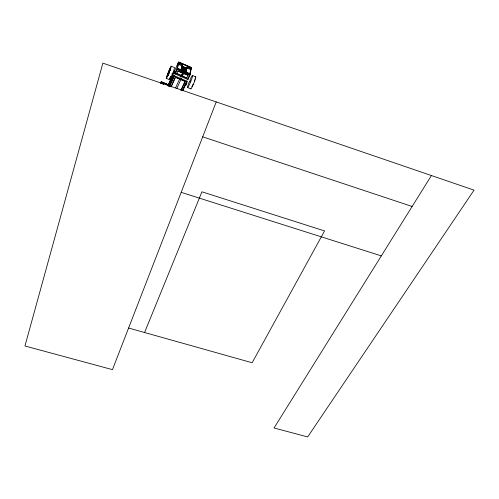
<?xml version="1.0" encoding="UTF-8"?>
<svg xmlns="http://www.w3.org/2000/svg" width="499" height="499" viewBox="0 0 499 499"><rect width="100%" height="100%" fill="white"/><g stroke="black" fill="none" stroke-linecap="round" stroke-linejoin="round"><path stroke-width="0.75" d="M163.111 84.425L163.279 82.84L163.179 84.269M191.136 67.615L189.72 74.881L191.136 67.615L178.748 62.2L177.108 69.398L189.994 74.894L191.429 67.864A1.023 0.424 26.3 0 0 190.737 67.209L179.303 62.207A0.911 0.374 26 0 0 178.393 62.219L176.871 69.012L177.345 69.492M160.666 83.352L161.308 81.724L168.331 84.736M194.872 79.435L194.916 79.141A4.229 0.437 -67.7 0 0 194.866 78.961M172.654 77.17L172.535 77.595M170.047 84.593L170.265 84.007M189.82 73.59L189.452 74.7L189.82 73.59L177.706 68.313L177.326 69.43M182.204 76.172L183.451 73.316L187.98 75.287L177.912 71.157M181.73 75.605L176.777 73.578L186.732 78.137L181.854 75.648M180.969 90.413L185.135 81.231L181.012 90.182M185.297 71.631L185.871 71.214L181.648 69.392L181.811 68.8M185.834 71.214L186.171 69.729L181.998 67.908L181.773 68.8L185.99 70.621L185.902 71.064L181.68 69.242M181.992 67.764L182.285 66.592L186.433 68.394L186.202 68.145L182.229 66.729L186.408 68.55L186.046 70.172M181.586 69.685L181.823 70.097M181.717 69.242L181.873 68.5L186.021 70.471L181.804 68.65M186.077 70.172L181.867 68.351L182.247 66.735M171.413 81.568L171.014 80.807L171.906 80.913M183.576 71.095L181.025 69.829L181.917 66.142L186.913 68.307L185.871 72.081M175.292 74.058L177.706 68.313M177.108 69.398L178.748 62.2M171.063 86.994L175.486 77.064L179.852 79.198L180.314 78.181L180.881 78.499M172.554 78.917L173.028 76.834L172.71 76.696L168.5 86.208M171.831 80.245L172.479 77.308M172.71 76.696L172.074 79.472L169.155 85.897M170.334 81.175L169.323 83.832L170.334 81.175L170.458 82.129L169.635 83.969M169.76 78.168L171.02 78.611L169.672 78.031M169.479 85.454L169.641 84.768M171.163 77.52L171.001 76.852L171.637 77.638A1.042 0.942 20.2 0 1 171.257 78.499L171.999 76.877L171.276 78.555M168.637 85.622L168.955 84.269L169.267 84.4L168.955 85.759M167.714 75.973L168.631 73.259M181.018 69.791L181.33 70.122M183.482 73.39L182.628 73.259L182.765 72.742L183.601 73.104L181.867 76.902M168.394 74.22L168.182 75.118L168.4 74.862M169.785 70.609C170.433 67.527 166.516 77.682 168.512 73.821M189.751 82.017C189.682 83.302 191.142 78.549 189.832 81.786M173.396 77.114L173.19 77.682M169.585 71.182C172.879 59.768 162.443 88.429 169.76 70.521M174.756 72.629L174.875 72.18L174.687 72.536M172.935 77.956L172.935 78.262M168.593 73.652L168.837 72.997M170.901 80.988L170.664 81.761L170.895 81.331M216.223 101.921L112.468 369.64L24.95 345.988L102.869 63.142L474.05 190.125L307.652 436.937L274.045 427.98L431.417 175.536M169.392 71.5L168.556 73.553M172.111 73.634L171.906 74.139M172.361 78.075L172.155 78.561M144.573 332.509L201.939 191.803L324.562 230.937L252.138 362.754L128.605 328.018M170.982 81.137L171.313 80.177L171.07 80.582M182.628 73.259L182.84 72.773L182.834 73.409L183.183 72.923L182.565 73.178L183.183 72.923L182.958 73.472L183.601 73.104L183.314 73.553M169.111 72.318L169.86 70.303M169.111 73.347L169.398 72.667M173.103 77.538L173.39 76.94M160.703 83.102L161.308 81.724M161.894 83.882L162.512 82.485M168.113 85.235L171.226 78.262M172.161 76.166L172.785 74.775M173.409 73.378L178.393 62.219M168.051 85.722L171.12 78.854M172.036 76.796L172.96 74.738M173.571 73.365L174.8 70.615L174.207 73.203A7.816 0.593 -68 0 1 174.132 73.503M168.375 85.56L168.955 84.269M174.045 73.571L174.968 71.507M170.234 83.077L173.028 76.834M168.912 86.339L172.292 78.792A7.816 0.593 -68 0 0 173.652 75.068M169.348 85.803L174.045 75.312M174.675 73.908L176.871 69.012M169.585 85.884L170.521 83.795M169.772 86.364L174.507 75.811M176.727 73.802L177.962 70.933M171.12 86.764L175.486 77.064M181.817 66.242L186.913 68.307M175.592 87.855L179.715 78.805M178.63 71.226L182.609 72.954L181.362 75.811M180.838 76.983L182.765 72.742M181.149 78.543L180.919 79.497M176.871 88.404L180.962 79.428L184.437 80.932M184.68 67.652L186.108 68.095M182.029 67.764L186.202 69.579L186.408 68.55M186.582 68.226L186.651 68.076A1.828 0.761 26.3 0 1 187.886 67.409A1.828 0.761 26.3 0 1 189.845 69.068M185.871 71.214L185.734 71.656L181.58 69.848M185.678 72.012L186.152 71.943M186.732 78.137L187.98 75.287M190.793 69.249L191.429 67.864M182.191 90.849L186.701 81.088M187.505 79.347L189.657 74.844M182.74 90.057L183.694 87.999M182.921 89.864L185.422 84.45A7.784 0.73 -67.9 0 0 186.058 82.759M182.74 90.781L187.231 81.05M187.874 79.665L190.125 74.8M192.932 84.711L193.219 84.094M169.66 71.026L169.903 70.509M182.971 72.829L182.721 73.334L183.183 72.923M170.228 69.529L170.527 68.949M170.976 78.674L169.853 78.293L171.257 78.499M170.234 78.574L169.81 78.249M185.771 71.532L181.648 69.704L181.879 70.134M182.297 66.579L182.709 66.61M170.097 78.493L170.409 78.43M183.351 88.516L183.732 88.067M169.423 85.161L169.08 85.273L169.435 85.585M170.789 83.084L170.221 82.659L170.945 82.822M181.181 192.352L381.33 255.887M202.694 136.832L412.13 206.474M161.289 81.799L168.313 84.805M161.277 81.955L168.163 84.93M163.217 82.99L168.094 85.086M172.024 79.416L172.66 79.69M166.348 78.368L169.598 79.765M187.643 87.531L190.843 88.909M170.147 81.992L170.458 82.129M169.517 83.009L169.828 83.146M174.762 73.827L187.986 79.553M173.976 75.586L180.258 78.299M181.1 78.661L187.181 81.293M175.436 77.289L185.092 81.462M170.633 77.208L171.619 77.713L170.377 77.183M184.293 67.639L186.37 68.538L186.04 68.244M177.588 68.837L189.72 74.114M171.182 66.186L174.425 67.596A6.568 0.487 -68 0 1 172.012 74.962A6.568 0.487 -68 0 1 169.61 79.073M192.471 75.449L195.67 76.84M177.17 69.249L189.788 74.738M178.679 62.344L191.067 67.764M182.179 66.878L186.377 68.694M182.147 67.028L186.345 68.843M182.116 67.172L186.32 68.987M182.085 67.321L186.289 69.136M182.091 67.471L186.258 69.286M182.06 67.615L186.227 69.436M182.659 68.213L186.133 69.729M181.929 68.057L186.139 69.879M181.898 68.207L186.108 70.028M181.742 68.943L185.959 70.771M181.711 69.093L185.927 70.92M181.617 69.542L185.84 71.363M182.865 89.184L183.495 89.134L183.407 88.548M171.35 80.651L171.294 79.896L172.093 80.083M171.269 77.563L171.001 76.852L171.619 77.713L171.562 77.395M171.001 76.852L171.438 77.638M171.238 76.989L171.619 77.713L171.431 77.177M170.739 76.777L170.964 77.432M189.919 80.164A6.531 0.649 -67.8 0 1 192.452 76.597A6.531 0.649 -67.8 0 1 188.316 86.695A6.531 0.649 -67.8 0 1 189.071 82.241M195.377 77.114A6.518 0.674 -67.7 0 1 194.08 82.653A6.518 0.674 -67.7 0 1 190.724 88.747M173.976 75.748A7.816 0.599 -68 0 1 173.802 76.247M173.421 77.301A7.816 0.599 -68 0 1 173.215 77.856M194.672 80.245A4.229 0.437 -67.7 0 1 194.404 81.088M192.789 85.017A4.229 0.437 -67.7 0 1 191.803 86.714M186.426 81.961A0.867 0.786 16.6 0 1 186.426 83.42M185.902 83.489A0.867 0.786 16.5 0 1 186.47 84.78A0.867 0.786 16.5 0 1 184.992 84.531M172.841 74.925A0.699 0.63 20.1 0 0 172.567 75.892A0.699 0.63 20.1 0 0 173.664 75.948L173.795 75.648A0.699 0.63 20.1 0 0 173.527 75.043M178.998 64.552A1.834 0.761 26 0 1 180.245 64.09A1.834 0.761 26 0 1 182.254 65.4A1.834 0.761 26 0 1 181.362 66.093M187.212 68.644A1.828 0.761 26.3 0 1 186.888 68.369M173.153 73.584A0.692 0.63 20.2 0 1 173.677 73.609M174.045 73.266L174.569 72.056L174.045 73.266M173.116 76.784L172.461 78.387L173.116 76.784M171.151 80.108L170.508 81.693L171.151 80.108M169.953 83.882L169.691 84.499L169.947 83.869M169.13 71.868L168.749 72.823L169.124 71.856M168.406 72.648L168.799 71.719L168.406 72.648M167.514 76.328A6.574 0.455 -68.1 0 0 171.263 66.298A6.574 0.455 -68.1 0 0 167.533 74.195A6.574 0.455 -68.1 0 0 167.514 76.328M179.559 64.652A1.84 0.761 26 0 0 182.434 65.531A1.84 0.761 26 0 0 180.582 63.697A1.84 0.761 26 0 0 179.559 64.652M187.088 67.939A1.828 0.761 26.3 0 0 189.951 68.812A1.828 0.761 26.3 0 0 188.086 66.978A1.828 0.761 26.3 0 0 187.088 67.939"/></g></svg>
